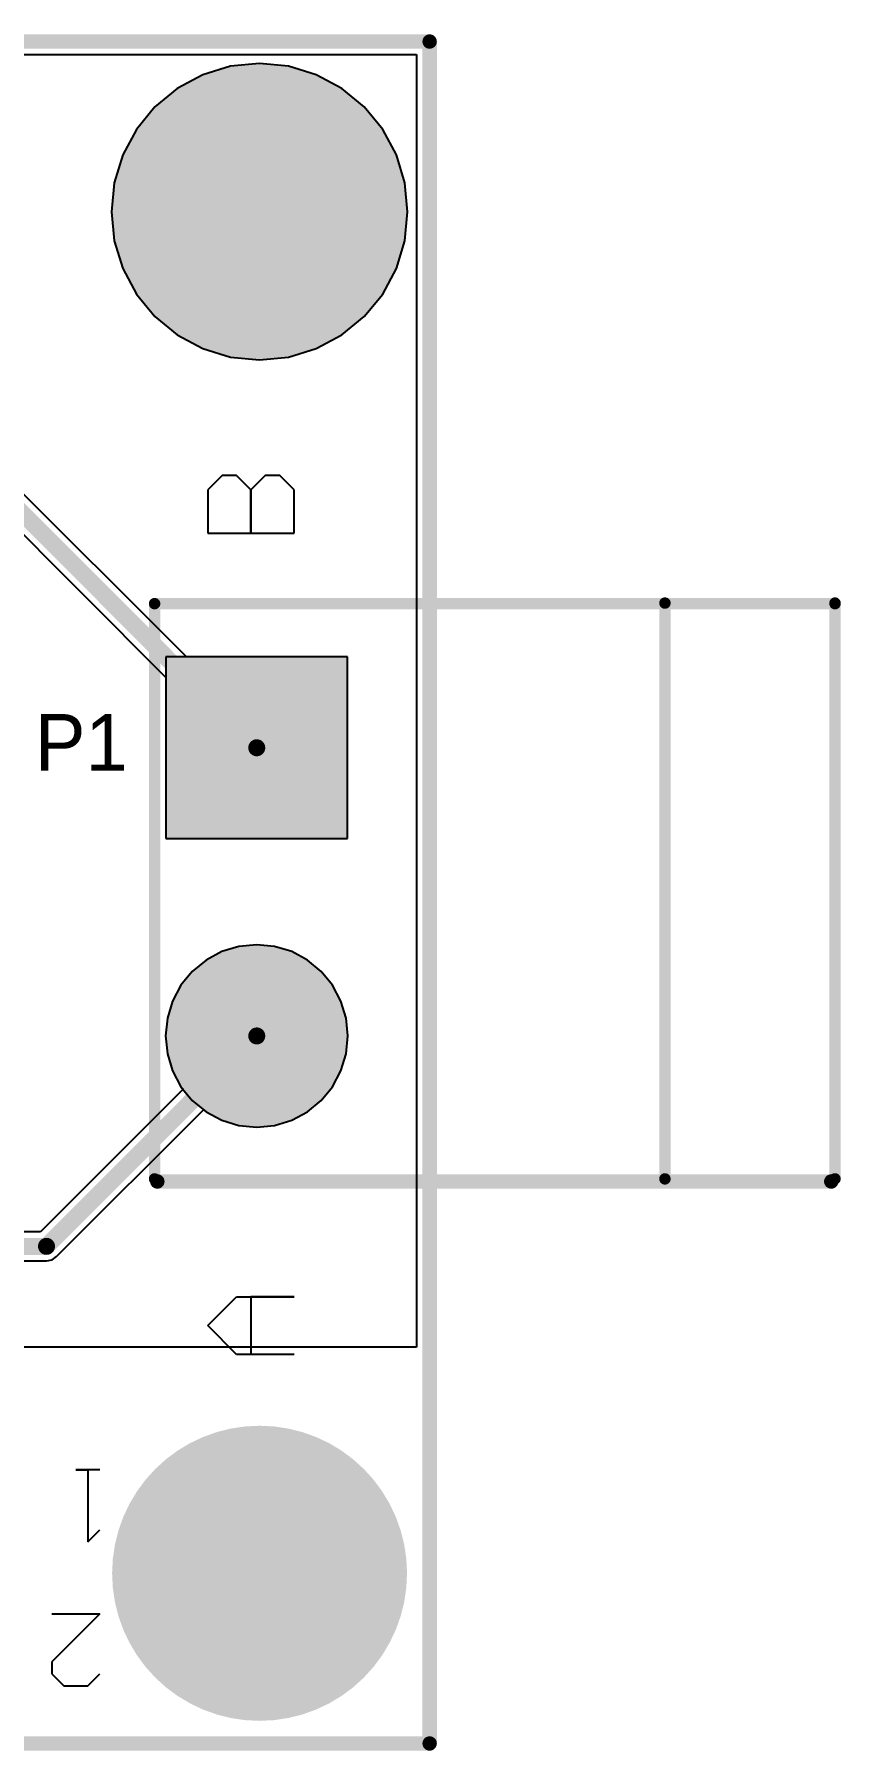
# Model space of a CAD drawing. Header units: millimetres. Extents: x 2.41 to 5.26, y 1.71 to 2.9.
# Drawn here: x 4.699 to 5.259, y 1.707 to 2.898 of the extents above; entities that cross this region are included whole.
import ezdxf

# ---------------------------------------------------------------- set-up
doc = ezdxf.new("R2010")
doc.units = ezdxf.units.MM
doc.header["$MEASUREMENT"] = 0
for name, color, linetype in [('BottomLayer', 5, 'Continuous'), ('BottomSolder', 6, 'Continuous'), ('KeepOutLayer', 6, 'Continuous'), ('MultiLayer', 9, 'Continuous'), ('PadHoleLayer', 156, 'Continuous'), ('TopLayer', 1, 'Continuous'), ('TopOverlay', 2, 'Continuous'), ('TopSolder', 216, 'Continuous'), ('ViaHoleLayer', 16, 'Continuous')]:
    doc.layers.add(name, color=color, linetype=linetype)

# ---------------------------------------------------------------- blocks, each defined once
blk = doc.blocks.new('_____2__1')
at = {"layer": 'BottomLayer', "const_width": 0.0591}
blk.add_lwpolyline([(0.1695, -0.001, 1), (0.2285, -0.001, 1)], format="xyb", close=True, dxfattribs=at)
at = {"layer": 'BottomLayer'}
blk.add_solid([(-0.0601, -0.0601), (0.0581, -0.0601), (-0.0601, 0.0581), (0.0581, 0.0581)], dxfattribs=at)
at = {"layer": 'BottomSolder', "const_width": 0.0631}
blk.add_lwpolyline([(0.1675, -0.001, 1), (0.2305, -0.001, 1)], format="xyb", close=True, dxfattribs=at)
at = {"layer": 'BottomSolder'}
blk.add_solid([(-0.0641, -0.0641), (0.0621, -0.0641), (-0.0641, 0.0621), (0.0621, 0.0621)], dxfattribs=at)
at = {"layer": 'MultiLayer', "const_width": 0.0591}
blk.add_lwpolyline([(0.1695, -0.001, 1), (0.2285, -0.001, 1)], format="xyb", close=True, dxfattribs=at)
at = {"layer": 'MultiLayer'}
blk.add_solid([(-0.0601, -0.0601), (0.0581, -0.0601), (-0.0601, 0.0581), (0.0581, 0.0581)], dxfattribs=at)
at = {"layer": 'PadHoleLayer', "const_width": 0.0374}
for points in [[(-0.0197, -0.001, 1), (0.0177, -0.001, 1)], [(0.1803, -0.001, 1), (0.2177, -0.001, 1)]]:
    blk.add_lwpolyline(points, format="xyb", close=True, dxfattribs=at)
at = {"layer": 'TopLayer', "const_width": 0.0591}
blk.add_lwpolyline([(0.1695, -0.001, 1), (0.2285, -0.001, 1)], format="xyb", close=True, dxfattribs=at)
at = {"layer": 'TopLayer'}
blk.add_solid([(-0.0601, -0.0601), (0.0581, -0.0601), (-0.0601, 0.0581), (0.0581, 0.0581)], dxfattribs=at)
at = {"layer": 'TopOverlay'}
for points, const_width in [([(0.2982, 0.4006), (-0.1014, 0.4006)], 0.00787), ([(-0.101, -0.0719), (-0.101, 0.4006)], 0.00787), ([(0.3, -0.07), (0.3, 0.398)], 0.01), ([(0.2982, 0.2825), (-0.1014, 0.2825)], 0.00787), ([(0.2982, -0.0719), (-0.101, -0.0719)], 0.00787)]:
    blk.add_lwpolyline(points, dxfattribs=dict(at, const_width=const_width))
for points, const_width in [([(-0.1034, 0.4006, 1), (-0.0994, 0.4006, 1)], 0.00394), ([(-0.103, 0.4006, 1), (-0.099, 0.4006, 1)], 0.00394), ([(0.2962, 0.4006, 1), (0.3002, 0.4006, 1)], 0.00394), ([(0.2975, 0.398, 1), (0.3025, 0.398, 1)], 0.005), ([(-0.1034, 0.2825, 1), (-0.0994, 0.2825, 1)], 0.00394), ([(0.2962, 0.2825, 1), (0.3002, 0.2825, 1)], 0.00394), ([(-0.103, -0.0719, 1), (-0.099, -0.0719, 1)], 0.00394), ([(-0.103, -0.0719, 1), (-0.099, -0.0719, 1)], 0.00394), ([(0.2962, -0.0719, 1), (0.3002, -0.0719, 1)], 0.00394), ([(0.2975, -0.07, 1), (0.3025, -0.07, 1)], 0.005)]:
    blk.add_lwpolyline(points, format="xyb", close=True, dxfattribs=dict(at, const_width=const_width))
at = {"layer": 'TopSolder', "const_width": 0.0631}
blk.add_lwpolyline([(0.1675, -0.001, 1), (0.2305, -0.001, 1)], format="xyb", close=True, dxfattribs=at)
at = {"layer": 'TopSolder'}
blk.add_solid([(-0.0641, -0.0641), (0.0621, -0.0641), (-0.0641, 0.0621), (0.0621, 0.0621)], dxfattribs=at)
blk = doc.blocks.new('HDR2X20_11')
at = {"layer": 'TopOverlay'}
for p, q in [((-0.0917, 0.13), (-0.1, 0.1217)), ((-0.075, 0.13), (-0.0917, 0.13)), ((-0.0667, 0.1217), (-0.075, 0.13)), ((-0.0667, 0.1133), (-0.0667, 0.1217)), ((-0.1, 0.08), (-0.0667, 0.1133)), ((-0.0667, 0.08), (-0.1, 0.08)), ((-0.0917, 0.03), (-0.1, 0.0217)), ((-0.0917, -0.02), (-0.0917, 0.03)), ((-0.1, -0.02), (-0.0833, -0.02)), ((-0.0833, -0.02), (-0.0917, -0.02))]:
    blk.add_line(p, q, dxfattribs=at)

msp = doc.modelspace()

# ---------------------------------------------------------------- linework, layer by layer
at = {"layer": 'BottomLayer'}
for p, q in [((3.6648, 2.8842), (4.9648, 2.8842)), ((4.9648, 2.8842), (4.9648, 1.9872)), ((4.8357, 2.8761), (4.8164, 2.8702)), ((4.8558, 2.8781), (4.8357, 2.8761)), ((4.8758, 2.8761), (4.8558, 2.8781)), ((4.8951, 2.8702), (4.8758, 2.8761)), ((4.7986, 2.8607), (4.783, 2.8479)), ((4.8164, 2.8702), (4.7986, 2.8607)), ((4.9129, 2.8607), (4.8951, 2.8702)), ((4.9285, 2.8479), (4.9129, 2.8607)), ((4.783, 2.8479), (4.7703, 2.8323)), ((4.9413, 2.8323), (4.9285, 2.8479)), ((4.7703, 2.8323), (4.7608, 2.8146)), ((4.9508, 2.8146), (4.9413, 2.8323)), ((4.7608, 2.8146), (4.7549, 2.7953)), ((4.9567, 2.7953), (4.9508, 2.8146)), ((4.7549, 2.7953), (4.7529, 2.7752)), ((4.9586, 2.7752), (4.9567, 2.7953)), ((4.7529, 2.7752), (4.7549, 2.7551)), ((4.9567, 2.7551), (4.9586, 2.7752)), ((4.7549, 2.7551), (4.7608, 2.7358)), ((4.9508, 2.7358), (4.9567, 2.7551)), ((4.7608, 2.7358), (4.7703, 2.7181)), ((4.9413, 2.7181), (4.9508, 2.7358)), ((4.7703, 2.7181), (4.783, 2.7025)), ((4.9285, 2.7025), (4.9413, 2.7181)), ((4.783, 2.7025), (4.7986, 2.6897)), ((4.9129, 2.6897), (4.9285, 2.7025)), ((4.7986, 2.6897), (4.8164, 2.6802)), ((4.8164, 2.6802), (4.8357, 2.6743)), ((4.8758, 2.6743), (4.8951, 2.6802)), ((4.8951, 2.6802), (4.9129, 2.6897)), ((4.8357, 2.6743), (4.8558, 2.6723)), ((4.8558, 2.6723), (4.8758, 2.6743)), ((4.9168, 2.4662), (4.7908, 2.4662)), ((4.7908, 2.4662), (4.7908, 2.3402)), ((4.9168, 2.3402), (4.9168, 2.4662)), ((4.7908, 2.3402), (4.9168, 2.3402)), ((4.8415, 2.2653), (4.8296, 2.2617)), ((4.8538, 2.2665), (4.8415, 2.2653)), ((4.8662, 2.2653), (4.8538, 2.2665)), ((4.8781, 2.2617), (4.8662, 2.2653)), ((4.8187, 2.2558), (4.8091, 2.248)), ((4.8296, 2.2617), (4.8187, 2.2558)), ((4.889, 2.2558), (4.8781, 2.2617)), ((4.8986, 2.248), (4.889, 2.2558)), ((4.8091, 2.248), (4.8012, 2.2384)), ((4.9065, 2.2384), (4.8986, 2.248)), ((4.7954, 2.2274), (4.7918, 2.2156)), ((4.8012, 2.2384), (4.7954, 2.2274)), ((4.9123, 2.2274), (4.9065, 2.2384)), ((4.9159, 2.2156), (4.9123, 2.2274)), ((4.7918, 2.2156), (4.7905, 2.2032)), ((4.9171, 2.2032), (4.9159, 2.2156)), ((4.7905, 2.2032), (4.7918, 2.1909)), ((4.9159, 2.1909), (4.9171, 2.2032)), ((4.7918, 2.1909), (4.7954, 2.179)), ((4.9123, 2.179), (4.9159, 2.1909)), ((4.7954, 2.179), (4.8012, 2.168)), ((4.8012, 2.168), (4.8091, 2.1584)), ((4.8986, 2.1584), (4.9065, 2.168)), ((4.9065, 2.168), (4.9123, 2.179)), ((4.8091, 2.1584), (4.8187, 2.1506)), ((4.889, 2.1506), (4.8986, 2.1584)), ((4.8187, 2.1506), (4.8296, 2.1447)), ((4.8296, 2.1447), (4.8415, 2.1411)), ((4.8662, 2.1411), (4.8781, 2.1447)), ((4.8781, 2.1447), (4.889, 2.1506)), ((4.8415, 2.1411), (4.8538, 2.1399)), ((4.8538, 2.1399), (4.8662, 2.1411)), ((4.9648, 1.9872), (3.8398, 1.9872))]:
    msp.add_line(p, q, dxfattribs=at)
at = {"layer": 'BottomLayer', "const_width": 0.0984}
for points in [[(4.8066, 2.7752, 1), (4.905, 2.7752, 1)], [(4.8066, 1.8303, 1), (4.905, 1.8303, 1)]]:
    msp.add_lwpolyline(points, format="xyb", close=True, dxfattribs=at)
at = {"layer": 'BottomSolder', "const_width": 0.1024}
for points in [[(4.8046, 2.7752, 1), (4.907, 2.7752, 1)], [(4.8046, 1.8303, 1), (4.907, 1.8303, 1)]]:
    msp.add_lwpolyline(points, format="xyb", close=True, dxfattribs=at)
at = {"layer": 'KeepOutLayer', "const_width": 0.01}
for points in [[(2.4148, 2.8933), (4.9739, 2.8933)], [(4.9739, 1.7122), (4.9739, 2.8933)], [(2.4148, 1.7122), (4.9739, 1.7122)]]:
    msp.add_lwpolyline(points, dxfattribs=at)
at = {"layer": 'KeepOutLayer', "const_width": 0.005}
for points in [[(4.9714, 2.8933, 1), (4.9764, 2.8933, 1)], [(4.9714, 2.8933, 1), (4.9764, 2.8933, 1)], [(4.9714, 1.7122, 1), (4.9764, 1.7122, 1)], [(4.9714, 1.7122, 1), (4.9764, 1.7122, 1)]]:
    msp.add_lwpolyline(points, format="xyb", close=True, dxfattribs=at)
at = {"layer": 'MultiLayer', "const_width": 0.0984}
for points in [[(4.8066, 2.7752, 1), (4.905, 2.7752, 1)], [(4.8066, 1.8303, 1), (4.905, 1.8303, 1)]]:
    msp.add_lwpolyline(points, format="xyb", close=True, dxfattribs=at)
at = {"layer": 'TopLayer'}
for p, q in [((3.6648, 2.8842), (4.9648, 2.8842)), ((4.9648, 2.8842), (4.9648, 1.9872)), ((4.8357, 2.8761), (4.8164, 2.8702)), ((4.8558, 2.8781), (4.8357, 2.8761)), ((4.8758, 2.8761), (4.8558, 2.8781)), ((4.8951, 2.8702), (4.8758, 2.8761)), ((4.7986, 2.8607), (4.783, 2.8479)), ((4.8164, 2.8702), (4.7986, 2.8607)), ((4.9129, 2.8607), (4.8951, 2.8702)), ((4.9285, 2.8479), (4.9129, 2.8607)), ((4.783, 2.8479), (4.7703, 2.8323)), ((4.9413, 2.8323), (4.9285, 2.8479)), ((4.7703, 2.8323), (4.7608, 2.8146)), ((4.9508, 2.8146), (4.9413, 2.8323)), ((4.7608, 2.8146), (4.7549, 2.7953)), ((4.9567, 2.7953), (4.9508, 2.8146)), ((4.7549, 2.7953), (4.7529, 2.7752)), ((4.9586, 2.7752), (4.9567, 2.7953)), ((4.7529, 2.7752), (4.7549, 2.7551)), ((4.9567, 2.7551), (4.9586, 2.7752)), ((4.7549, 2.7551), (4.7608, 2.7358)), ((4.9508, 2.7358), (4.9567, 2.7551)), ((4.7608, 2.7358), (4.7703, 2.7181)), ((4.9413, 2.7181), (4.9508, 2.7358)), ((4.7703, 2.7181), (4.783, 2.7025)), ((4.9285, 2.7025), (4.9413, 2.7181)), ((4.783, 2.7025), (4.7986, 2.6897)), ((4.9129, 2.6897), (4.9285, 2.7025)), ((4.7986, 2.6897), (4.8164, 2.6802)), ((4.8164, 2.6802), (4.8357, 2.6743)), ((4.8758, 2.6743), (4.8951, 2.6802)), ((4.8951, 2.6802), (4.9129, 2.6897)), ((4.8357, 2.6743), (4.8558, 2.6723)), ((4.8558, 2.6723), (4.8758, 2.6743)), ((4.805, 2.4662), (4.6769, 2.5943)), ((4.6657, 2.5772), (4.7908, 2.452)), ((4.9168, 2.4662), (4.805, 2.4662)), ((4.9168, 2.3402), (4.9168, 2.4662)), ((4.7908, 2.452), (4.7908, 2.3402)), ((4.7908, 2.3402), (4.9168, 2.3402)), ((4.8415, 2.2653), (4.8296, 2.2617)), ((4.8538, 2.2665), (4.8415, 2.2653)), ((4.8662, 2.2653), (4.8538, 2.2665)), ((4.8781, 2.2617), (4.8662, 2.2653)), ((4.8187, 2.2558), (4.8091, 2.248)), ((4.8296, 2.2617), (4.8187, 2.2558)), ((4.889, 2.2558), (4.8781, 2.2617)), ((4.8986, 2.248), (4.889, 2.2558)), ((4.8091, 2.248), (4.8012, 2.2384)), ((4.9065, 2.2384), (4.8986, 2.248)), ((4.7954, 2.2274), (4.7918, 2.2156)), ((4.8012, 2.2384), (4.7954, 2.2274)), ((4.9123, 2.2274), (4.9065, 2.2384)), ((4.9159, 2.2156), (4.9123, 2.2274)), ((4.7918, 2.2156), (4.7905, 2.2032)), ((4.9171, 2.2032), (4.9159, 2.2156)), ((4.7905, 2.2032), (4.7918, 2.1909)), ((4.9159, 2.1909), (4.9171, 2.2032)), ((4.7918, 2.1909), (4.7954, 2.179)), ((4.9123, 2.179), (4.9159, 2.1909)), ((4.7954, 2.179), (4.8012, 2.168)), ((4.8012, 2.168), (4.8027, 2.1662)), ((4.8986, 2.1584), (4.9065, 2.168)), ((4.9065, 2.168), (4.9123, 2.179)), ((4.8027, 2.1662), (4.7037, 2.0672)), ((4.889, 2.1506), (4.8986, 2.1584)), ((4.7149, 2.0501), (4.8169, 2.152)), ((4.8169, 2.152), (4.8187, 2.1506)), ((4.8187, 2.1506), (4.8296, 2.1447)), ((4.8296, 2.1447), (4.8415, 2.1411)), ((4.8662, 2.1411), (4.8781, 2.1447)), ((4.8781, 2.1447), (4.889, 2.1506)), ((4.8415, 2.1411), (4.8538, 2.1399)), ((4.8538, 2.1399), (4.8662, 2.1411)), ((4.7037, 2.0672), (4.179, 2.0672)), ((4.7117, 2.0479), (4.7149, 2.0501)), ((4.1748, 2.0472), (4.7078, 2.0472)), ((4.7078, 2.0472), (4.7117, 2.0479)), ((4.9648, 1.9872), (3.8398, 1.9872))]:
    msp.add_line(p, q, dxfattribs=at)
for points, const_width in [([(4.8066, 2.7752, 1), (4.905, 2.7752, 1)], 0.0984), ([(4.8509, 2.4032, 1), (4.8568, 2.4032, 1)], 0.00591), ([(4.8509, 2.2032, 1), (4.8568, 2.2032, 1)], 0.00591), ([(4.7049, 2.0572, 1), (4.7108, 2.0572, 1)], 0.00591), ([(4.7049, 2.0572, 1), (4.7108, 2.0572, 1)], 0.00591), ([(4.8066, 1.8303, 1), (4.905, 1.8303, 1)], 0.0984)]:
    msp.add_lwpolyline(points, format="xyb", close=True, dxfattribs=dict(at, const_width=const_width))
at = {"layer": 'TopLayer', "const_width": 0.0118}
for points in [[(4.6698, 2.5872), (4.8538, 2.4032)], [(4.7078, 2.0572), (4.8538, 2.2032)], [(4.1748, 2.0572), (4.7078, 2.0572)]]:
    msp.add_lwpolyline(points, dxfattribs=at)
at = {"layer": 'TopOverlay'}
for p, q in [((4.8299, 2.5922), (4.8199, 2.5822)), ((4.8398, 2.5922), (4.8299, 2.5922)), ((4.8498, 2.5822), (4.8398, 2.5922)), ((4.8598, 2.5922), (4.8498, 2.5822)), ((4.8698, 2.5922), (4.8598, 2.5922)), ((4.8798, 2.5822), (4.8698, 2.5922)), ((4.8199, 2.5822), (4.8199, 2.5522)), ((4.8498, 2.5822), (4.8498, 2.5522)), ((4.8498, 2.5522), (4.8498, 2.5822)), ((4.8798, 2.5522), (4.8798, 2.5822)), ((4.8199, 2.5522), (4.8798, 2.5522)), ((4.8199, 2.0022), (4.8398, 2.0222)), ((4.8398, 2.0222), (4.8798, 2.0222)), ((4.8798, 2.0222), (4.8498, 2.0222)), ((4.8498, 2.0222), (4.8498, 1.9822)), ((4.8398, 1.9822), (4.8199, 2.0022)), ((4.8798, 1.9822), (4.8398, 1.9822))]:
    msp.add_line(p, q, dxfattribs=at)
at = {"layer": 'TopSolder', "const_width": 0.1024}
for points in [[(4.8046, 2.7752, 1), (4.907, 2.7752, 1)], [(4.8046, 1.8303, 1), (4.907, 1.8303, 1)]]:
    msp.add_lwpolyline(points, format="xyb", close=True, dxfattribs=at)
at = {"layer": 'ViaHoleLayer', "const_width": 0.0591}
for points in [[(4.8263, 2.7752, 1), (4.8853, 2.7752, 1)], [(4.8263, 1.8303, 1), (4.8853, 1.8303, 1)]]:
    msp.add_lwpolyline(points, format="xyb", close=True, dxfattribs=at)

# ---------------------------------------------------------------- block references
for name, p, rotation in [('_____2__1', (4.8548, 2.4022), 270), ('HDR2X20_11', (4.6448, 1.8822), 180)]:
    msp.add_blockref(name, p, dxfattribs=dict(rotation=rotation))

# ---------------------------------------------------------------- texts
at = {"layer": 'TopOverlay'}
msp.add_text('P1', height=0.03937, dxfattribs=at).set_placement((4.6998, 2.3872))

doc.saveas('drawing.dxf')
